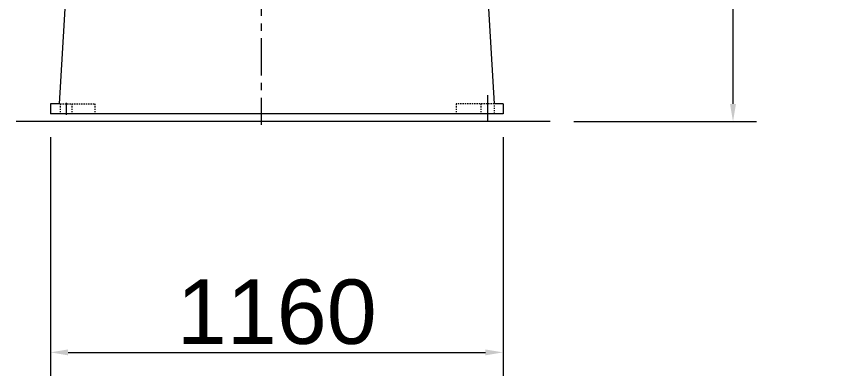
# Model space of a CAD drawing. Header units: millimetres. Extents: x 3 to 671030, y 2 to 511260.
# Drawn here: x 119626 to 172276, y 68870 to 92263 of the extents above; entities that cross this region are included whole.
import ezdxf

# ---------------------------------------------------------------- set-up
doc = ezdxf.new("R2010")
doc.units = ezdxf.units.MM
doc.header["$LTSCALE"] = 25.4
doc.linetypes.add('CENTER', pattern=[50.8, 31.75, -6.35, 6.35, -6.35])
doc.linetypes.add('EB_DASH', pattern=[6, 3, -3])
doc.layers.get('Defpoints').update_dxf_attribs({"lineweight": 5})
doc.layers.add('CAXA1', color=5, linetype='CENTER', lineweight=5)
doc.layers.add('CAXA虚线层', color=96, linetype='EB_DASH', lineweight=5)
doc.styles.add('Roman', font='arial.ttf')
doc.styles.get("Standard").update_dxf_attribs({"font": 'arial.ttf'})
doc.dimstyles.new('ISO-25', dxfattribs={"dimscale": 30, "dimtxt": 38.1, "dimasz": 38.1, "dimexe": 50.8, "dimexo": 50.8, "dimgap": 15.875, "dimtad": 1, "dimtih": 1, "dimtoh": 1, "dimdec": 1, "dimlfac": 0.03937, "dimdsep": 46, "dimtxsty": 'Standard', "dimcen": 63.5, "dimclrd": 7, "dimclre": 7, "dimclrt": 7, "dimadec": 0, "dimazin": 0, "dimtfac": 1, "dimtdec": 1, "dimtmove": 0, "dimatfit": 3, "dimfxl": 25.4, "dimlwd": 5, "dimlwe": 5, "dimarcsym": 0})

# ---------------------------------------------------------------- blocks, each defined once
blk = doc.blocks.new('*D39')
at = {"color": 7, "linetype": 'Continuous', "lineweight": 5, "transparency": 16777216}
for p, q in [((121859, 84392), (121859, 68870)), ((151323, 84392), (151323, 68870)), ((123002, 70394), (150180, 70394))]:
    blk.add_line(p, q, dxfattribs=at)
at = {"color": 7, "transparency": 16777216}
for points in [[(123002, 70584), (123002, 70203), (121859, 70394)], [(150180, 70584), (150180, 70203), (151323, 70394)]]:
    blk.add_solid(points, dxfattribs=at)
at = {"layer": 'Defpoints', "color": 0, "transparency": 16777216}
for p in [(121859, 85916), (151323, 85916), (151323, 70394)]:
    blk.add_point(p, dxfattribs=at)
at = {"color": 7, "lineweight": 5, "transparency": 16777216, "insert": (136591, 73010), "char_height": 4191, "attachment_point": 5, "style": 'Roman'}
blk.add_mtext('1160', dxfattribs=at)
blk = doc.blocks.new('*D52')
at = {"color": 7, "linetype": 'Continuous', "lineweight": 5, "transparency": 16777216}
for p, q in [((158295, 177991), (167822, 177991)), ((166298, 176848), (166298, 134317)), ((166298, 86551), (166298, 129082)), ((155927, 85408), (167822, 85408))]:
    blk.add_line(p, q, dxfattribs=at)
at = {"color": 7, "transparency": 16777216}
for points in [[(166107, 176848), (166488, 176848), (166298, 177991)], [(166107, 86551), (166488, 86551), (166298, 85408)]]:
    blk.add_solid(points, dxfattribs=at)
at = {"layer": 'Defpoints', "color": 0, "transparency": 16777216}
for p in [(156771, 177991), (166298, 177991), (154403, 85408)]:
    blk.add_point(p, dxfattribs=at)
at = {"color": 7, "lineweight": 5, "transparency": 16777216, "insert": (165929, 131700), "char_height": 4191, "attachment_point": 5, "style": 'Roman'}
blk.add_mtext('3645', dxfattribs=at)

msp = doc.modelspace()

# ---------------------------------------------------------------- linework, layer by layer
at = {"color": 7, "linetype": 'Continuous', "lineweight": 5}
for p, q in [((123037.53, 96838.47), (122435.14, 86551.48)), ((150143.57, 96838.47), (150745.96, 86551.48)), ((121858.55, 86551.48), (121858.55, 85916.48)), ((122435.14, 86551.48), (121858.55, 86551.48)), ((151322.55, 86551.48), (150745.96, 86551.48)), ((151322.55, 86551.48), (151322.55, 85916.48)), ((151322.55, 85916.48), (121858.55, 85916.48))]:
    msp.add_line(p, q, dxfattribs=at)
at = {"color": 7, "lineweight": 5}
msp.add_line((154402.67, 85408.48), (119626.4, 85408.48), dxfattribs=at)
at = {"layer": 'CAXA1', "linetype": 'CENTER', "lineweight": 5, "ltscale": 3}
for p, q in [((135574.55, 98571.34), (135574.55, 85196.9)), ((150306.55, 87115.6), (150306.55, 85467.12)), ((122874.55, 86627.68), (122874.55, 85840.28))]:
    msp.add_line(p, q, dxfattribs=at)
at = {"layer": 'CAXA虚线层', "color": 7, "linetype": 'EB_DASH', "lineweight": 5}
for p, q in [((122493.55, 86551.48), (122493.55, 85916.48)), ((122493.55, 86551.48), (124740.82, 86551.48)), ((123255.55, 86551.48), (123255.55, 85916.48)), ((124740.82, 86551.48), (124740.82, 85916.48)), ((150745.96, 86551.48), (148274.55, 86551.48)), ((148274.55, 86551.48), (148274.55, 85916.48)), ((149868.53, 86551.48), (149868.53, 85916.48)), ((150744.57, 86608.77), (150744.57, 85916.48))]:
    msp.add_line(p, q, dxfattribs=at)

# ---------------------------------------------------------------- dimensions: what is measured, and where the dimension line sits
at = {"color": 7, "lineweight": 5}
dim = msp.add_linear_dim(base=(166297.58, 177991.31), p1=(154402.67, 85408.48), p2=(156770.85, 177991.31), angle=90, dimstyle='ISO-25', override={"dimscale": 30, "dimtxt": 139.7, "dimpost": '\\X', "dimtxsty": 'Roman', "dimtmove": 1}, dxfattribs=at)
dim.commit()
dim.dimension.update_dxf_attribs({"geometry": '*D52', "text_midpoint": (165929.33, 131699.9), "dimtype": 160})
dim = msp.add_linear_dim(base=(151322.55, 70393.55), p1=(121858.55, 85916.48), p2=(151322.55, 85916.48), dimstyle='ISO-25', override={"dimscale": 30, "dimtxt": 139.7, "dimpost": '\\X', "dimtxsty": 'Roman', "dimtmove": 1}, dxfattribs=at)
dim.commit()
dim.dimension.update_dxf_attribs({"geometry": '*D39', "text_midpoint": (136590.55, 73009.61)})

doc.saveas('drawing.dxf')
